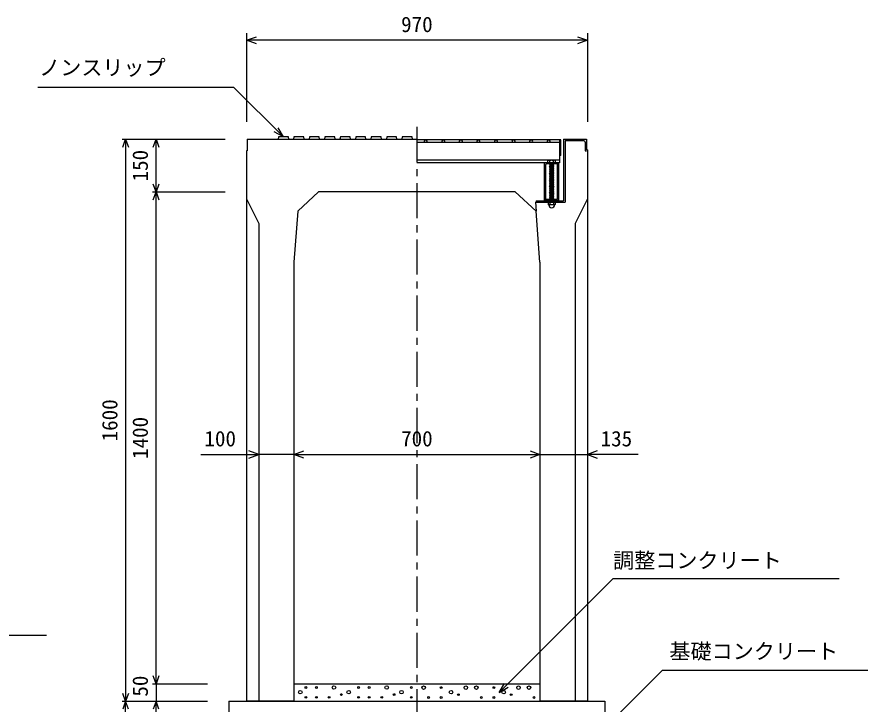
# Model space of a CAD drawing. Units: millimetres, scale not verified. Extents: x -16800 to 16800, y -5940 to 5940.
# Drawn here: x 6061 to 8461, y -2020 to -63 of the extents above; entities that cross this region are included whole.
import ezdxf
from ezdxf.enums import TextEntityAlignment as Align

# ---------------------------------------------------------------- set-up
doc = ezdxf.new("R2010")
doc.units = ezdxf.units.MM
doc.header["$LTSCALE"] = 20
doc.linetypes.add('CHAIN1', pattern=[8, 5, -1, 1, -1])
doc.linetypes.add('DOTTED', pattern=[1.75, 0.25, -1.5])
for name, color, linetype, lineweight in [('0-0_DIM', 7, 'Continuous', 25), ('0-2_HATCH', 6, 'Continuous', 25), ('0-5_OUTLINE', 3, 'Continuous', 25)]:
    doc.layers.add(name, color=color, linetype=linetype, lineweight=lineweight)
doc.styles.add('ＭＳ ゴシック', font='')
doc.styles.get('ＭＳ ゴシック').set_extended_font_data('MS Gothic')

msp = doc.modelspace()

# ---------------------------------------------------------------- linework, layer by layer
at = {"layer": '0-0_DIM'}
for p, q in [((6715, -109.92), (6715, -361.66)), ((7685, -109.92), (7685, -361.66)), ((7685, -129.92), (6715, -129.92)), ((6120.9, -262.95), (6677.79, -262.95)), ((6820, -405.16), (6677.79, -262.95)), ((6820, -405.16), (6805, -379.18)), ((6820, -405.16), (6794.02, -390.16)), ((6360.8, -411.66), (6654.13, -411.66)), ((6370.8, -411.66), (6370.8, -2011.66)), ((6457.46, -561.66), (6457.46, -411.66)), ((6447.46, -561.66), (6654.13, -561.66)), ((6457.46, -1961.66), (6457.46, -561.66)), ((6584.94, -1309.14), (6750, -1309.14)), ((6850, -1309.14), (6750, -1309.14)), ((6850, -1309.14), (7550, -1309.14)), ((7550, -1309.14), (7685, -1309.14)), ((7830.1, -1309.14), (7685, -1309.14)), ((5498.65, -1823.01), (6145.53, -1823.01)), ((7898.65, -1923.01), (7735, -2086.66)), ((7898.65, -1923.01), (8545.53, -1923.01)), ((6447.46, -1961.66), (6604.13, -1961.66)), ((6457.46, -1961.66), (6457.46, -2011.66)), ((7433.82, -1986.66), (7448.82, -1960.68)), ((7433.82, -1986.66), (7459.8, -1971.66)), ((6360.8, -2011.66), (6604.13, -2011.66)), ((6370.8, -2161.66), (6370.8, -2011.66)), ((6457.46, -2061.66), (6457.46, -2011.66))]:
    msp.add_line(p, q, dxfattribs=at)
at = {"layer": '0-0_DIM', "linetype": 'CHAIN1'}
msp.add_line((7200, -376.66), (7200, -2361.66), dxfattribs=at)
at = {"layer": '0-0_DIM'}
for points in [[(6743.23, -140.18), (6715.04, -129.92), (6743.23, -119.66)], [(7656.85, -119.66), (7685.04, -129.92), (7656.85, -140.18)], [(6362.59, -434.21), (6370.8, -411.66), (6379.01, -434.21)], [(6449.26, -434.21), (6457.46, -411.66), (6465.67, -434.21)], [(6465.67, -539.11), (6457.46, -561.66), (6449.26, -539.11)], [(6449.26, -584.21), (6457.46, -561.66), (6465.67, -584.21)], [(6721.81, -1319.4), (6750, -1309.14), (6721.81, -1298.88)], [(6878.19, -1319.4), (6850, -1309.14), (6878.19, -1298.88)], [(7521.81, -1298.88), (7550, -1309.14), (7521.81, -1319.4)], [(7713.19, -1298.88), (7685, -1309.14), (7713.19, -1319.4)], [(7433.82, -1986.66), (7758.29, -1662.2), (8401.84, -1662.2)], [(6465.67, -1939.11), (6457.46, -1961.66), (6449.26, -1939.11)], [(6379.01, -1989.11), (6370.8, -2011.66), (6362.59, -1989.11)], [(6379.01, -2034.21), (6370.8, -2011.66), (6362.59, -2034.21)], [(6465.67, -2034.21), (6457.46, -2011.66), (6449.26, -2034.21)]]:
    msp.add_lwpolyline(points, dxfattribs=at)
at = {"layer": '0-2_HATCH'}
for p, q in [((7610, -413.66), (7200, -413.66)), ((7605.5, -420.66), (7200, -420.66)), ((7605.5, -413.66), (7605.5, -478.66)), ((7610, -457.66), (7610, -413.66)), ((7617, -411.66), (7617, -586.66)), ((7621.5, -416.16), (7621.5, -591.16)), ((7675, -416.16), (7621.5, -416.16)), ((7678.5, -419.66), (7678.5, -444.66)), ((7678.5, -444.66), (7683, -444.66)), ((7574.32, -471.66), (7200, -471.66)), ((7605.5, -478.66), (7200, -478.66)), ((7603.5, -478.66), (7565.5, -478.66)), ((7575, -471.16), (7573, -472.66)), ((7573, -478.66), (7573, -472.66)), ((7594, -478.66), (7573, -478.66)), ((7573.33, -472.39), (7575, -471.16)), ((7592, -471.16), (7575, -471.16)), ((7577, -478.66), (7590, -478.66)), ((7577, -479.66), (7578, -478.66)), ((7578, -480.66), (7577, -479.66)), ((7578, -478.66), (7578, -472.66)), ((7589, -478.66), (7589, -472.66)), ((7589, -479.66), (7590, -478.66)), ((7590, -480.66), (7589, -479.66)), ((7593.67, -472.39), (7592, -471.16)), ((7605.5, -471.66), (7592.68, -471.66)), ((7594, -478.66), (7594, -472.66)), ((7603.5, -584.66), (7603.5, -478.66)), ((7610, -457.66), (7605.5, -457.66)), ((7563.5, -586.66), (7563.5, -480.66)), ((7566.7, -583.46), (7566.7, -483.86)), ((7603.5, -481.86), (7568.7, -481.86)), ((7577, -481.66), (7578, -480.66)), ((7578, -482.66), (7577, -481.66)), ((7577, -483.66), (7578, -482.66)), ((7590, -482.66), (7577, -483.66)), ((7578, -484.66), (7577, -483.66)), ((7577, -485.66), (7578, -484.66)), ((7590, -484.66), (7577, -485.66)), ((7578, -486.66), (7577, -485.66)), ((7577, -487.66), (7578, -486.66)), ((7590, -486.66), (7577, -487.66)), ((7578, -488.66), (7577, -487.66)), ((7577, -489.66), (7578, -488.66)), ((7590, -488.66), (7577, -489.66)), ((7578, -490.66), (7577, -489.66)), ((7590, -490.66), (7577, -491.66)), ((7577, -491.66), (7578, -490.66)), ((7590, -492.66), (7577, -493.66)), ((7578, -494.66), (7577, -493.66)), ((7590, -494.66), (7577, -495.66)), ((7577, -495.66), (7578, -494.66)), ((7578, -496.66), (7577, -495.66)), ((7590, -496.66), (7577, -497.66)), ((7577, -497.66), (7578, -496.66)), ((7578, -498.66), (7577, -497.66)), ((7590, -498.66), (7577, -499.66)), ((7577, -499.66), (7578, -498.66)), ((7578, -500.66), (7577, -499.66)), ((7590, -500.66), (7577, -501.66)), ((7577, -501.66), (7578, -500.66)), ((7578, -502.66), (7577, -501.66)), ((7590, -502.66), (7577, -503.66)), ((7577, -503.66), (7578, -502.66)), ((7578, -504.66), (7577, -503.66)), ((7589, -483.66), (7590, -482.66)), ((7590, -484.66), (7589, -483.66)), ((7589, -485.66), (7590, -484.66)), ((7590, -486.66), (7589, -485.66)), ((7589, -487.66), (7590, -486.66)), ((7590, -488.66), (7589, -487.66)), ((7589, -491.66), (7590, -490.66)), ((7590, -492.66), (7589, -491.66)), ((7589, -493.66), (7590, -492.66)), ((7590, -494.66), (7589, -493.66)), ((7589, -495.66), (7590, -494.66)), ((7589, -495.66), (7590, -496.66)), ((7589, -497.66), (7590, -496.66)), ((7589, -497.66), (7590, -498.66)), ((7589, -499.66), (7590, -498.66)), ((7589, -499.66), (7590, -500.66)), ((7589, -501.66), (7590, -500.66)), ((7589, -501.66), (7590, -502.66)), ((7589, -503.66), (7590, -502.66)), ((7589, -503.66), (7590, -504.66)), ((7600.3, -581.46), (7600.3, -481.86)), ((7590, -504.66), (7577, -505.66)), ((7577, -505.66), (7578, -504.66)), ((7578, -506.66), (7577, -505.66)), ((7590, -506.66), (7577, -507.66)), ((7577, -507.66), (7578, -506.66)), ((7578, -508.66), (7577, -507.66)), ((7590, -508.66), (7577, -509.66)), ((7577, -509.66), (7578, -508.66)), ((7578, -510.66), (7577, -509.66)), ((7590, -510.66), (7577, -511.66)), ((7577, -511.66), (7578, -510.66)), ((7578, -512.66), (7577, -511.66)), ((7590, -512.66), (7577, -513.66)), ((7577, -513.66), (7578, -512.66)), ((7578, -514.66), (7577, -513.66)), ((7590, -514.66), (7577, -515.66)), ((7577, -515.66), (7578, -514.66)), ((7578, -516.66), (7577, -515.66)), ((7590, -516.66), (7577, -517.66)), ((7577, -517.66), (7578, -516.66)), ((7578, -518.66), (7577, -517.66)), ((7590, -518.66), (7577, -519.66)), ((7577, -519.66), (7578, -518.66)), ((7578, -520.66), (7577, -519.66)), ((7590, -520.66), (7577, -521.66)), ((7577, -521.66), (7578, -520.66)), ((7578, -522.66), (7577, -521.66)), ((7590, -522.66), (7577, -523.66)), ((7577, -523.66), (7578, -522.66)), ((7578, -524.66), (7577, -523.66)), ((7590.01, -524.67), (7577.01, -525.67)), ((7577.01, -525.67), (7578.01, -524.67)), ((7578.01, -526.67), (7577.01, -525.67)), ((7590.01, -526.67), (7577.01, -527.67)), ((7577.01, -527.67), (7578.01, -526.67)), ((7578.01, -528.67), (7577.01, -527.67)), ((7589, -505.66), (7590, -504.66)), ((7589, -505.66), (7590, -506.66)), ((7589, -507.66), (7590, -506.66)), ((7589, -507.66), (7590, -508.66)), ((7589, -509.66), (7590, -508.66)), ((7589, -509.66), (7590, -510.66)), ((7589, -511.66), (7590, -510.66)), ((7589, -511.66), (7590, -512.66)), ((7589, -513.66), (7590, -512.66)), ((7589, -513.66), (7590, -514.66)), ((7589, -515.66), (7590, -514.66)), ((7589, -515.66), (7590, -516.66)), ((7589, -517.66), (7590, -516.66)), ((7589, -517.66), (7590, -518.66)), ((7589, -519.66), (7590, -518.66)), ((7589, -519.66), (7590, -520.66)), ((7589, -521.66), (7590, -520.66)), ((7589, -521.66), (7590, -522.66)), ((7589, -523.66), (7590, -522.66)), ((7589, -523.66), (7590.01, -524.67)), ((7589.01, -525.67), (7590.01, -524.67)), ((7589.01, -525.67), (7590.01, -526.67)), ((7589.01, -527.67), (7590.01, -526.67)), ((7589.01, -527.67), (7590.01, -528.67)), ((7590.01, -528.67), (7577.01, -529.67)), ((7577.01, -529.67), (7578.01, -528.67)), ((7578.01, -530.67), (7577.01, -529.67)), ((7590.01, -530.67), (7577.01, -531.67)), ((7577.01, -531.67), (7578.01, -530.67)), ((7578.01, -532.67), (7577.01, -531.67)), ((7590.01, -532.67), (7577.01, -533.67)), ((7577.01, -533.67), (7578.01, -532.67)), ((7578.01, -534.67), (7577.01, -533.67)), ((7590.01, -536.67), (7577.01, -537.67)), ((7577.01, -537.67), (7578.01, -536.67)), ((7578.01, -538.67), (7577.01, -537.67)), ((7590.01, -538.67), (7577.01, -539.67)), ((7577.01, -539.67), (7578.01, -538.67)), ((7578.01, -540.67), (7577.01, -539.67)), ((7590.01, -540.67), (7577.01, -541.67)), ((7577.01, -541.67), (7578.01, -540.67)), ((7578.01, -542.67), (7577.01, -541.67)), ((7590.02, -534.68), (7577.02, -535.68)), ((7577.02, -535.68), (7578.02, -534.68)), ((7578.02, -536.68), (7577.02, -535.68)), ((7590.02, -542.67), (7577.02, -543.67)), ((7577.02, -543.67), (7578.02, -542.67)), ((7578.02, -544.67), (7577.02, -543.67)), ((7590.02, -544.67), (7577.02, -545.67)), ((7577.02, -545.67), (7578.02, -544.67)), ((7578.02, -546.67), (7577.02, -545.67)), ((7590.02, -546.68), (7577.02, -547.68)), ((7577.02, -547.68), (7578.02, -546.68)), ((7578.02, -548.68), (7577.02, -547.68)), ((7590.02, -548.68), (7577.02, -549.68)), ((7577.02, -549.68), (7578.02, -548.68)), ((7578.02, -550.68), (7577.02, -549.68)), ((7590.03, -550.68), (7577.03, -551.68)), ((7577.03, -551.68), (7578.03, -550.68)), ((7578.03, -552.68), (7577.03, -551.68)), ((7589.01, -529.67), (7590.01, -528.67)), ((7589.01, -529.67), (7590.01, -530.67)), ((7589.01, -531.67), (7590.01, -530.67)), ((7589.01, -531.67), (7590.01, -532.67)), ((7589.01, -533.67), (7590.01, -532.67)), ((7589.01, -537.67), (7590.01, -536.67)), ((7589.01, -537.67), (7590.01, -538.67)), ((7589.01, -539.67), (7590.01, -538.67)), ((7589.01, -539.67), (7590.01, -540.67)), ((7589.01, -541.67), (7590.01, -540.67)), ((7589.01, -541.67), (7590.02, -542.67)), ((7589.02, -533.67), (7590.02, -534.68)), ((7589.02, -535.68), (7590.02, -534.68)), ((7589.02, -535.68), (7590.02, -536.68)), ((7589.02, -543.67), (7590.02, -542.67)), ((7589.02, -543.67), (7590.02, -544.67)), ((7589.02, -545.67), (7590.02, -544.67)), ((7589.02, -545.67), (7590.02, -546.68)), ((7589.02, -547.68), (7590.02, -546.68)), ((7589.02, -547.68), (7590.02, -548.68)), ((7589.02, -549.68), (7590.02, -548.68)), ((7589.02, -549.68), (7590.03, -550.68)), ((7589.03, -551.68), (7590.03, -550.68)), ((7589.03, -551.68), (7590.03, -552.68)), ((7590.03, -552.68), (7577.03, -553.68)), ((7577.03, -553.68), (7578.03, -552.68)), ((7578.03, -554.68), (7577.03, -553.68)), ((7590.03, -554.68), (7577.03, -555.68)), ((7577.03, -555.68), (7578.03, -554.68)), ((7578.03, -556.68), (7577.03, -555.68)), ((7590.03, -556.69), (7577.03, -557.69)), ((7577.03, -557.69), (7578.03, -556.69)), ((7578.03, -558.69), (7577.03, -557.69)), ((7590.04, -558.69), (7577.03, -559.69)), ((7577.03, -559.69), (7578.03, -558.69)), ((7578.03, -560.69), (7577.03, -559.69)), ((7590.04, -560.69), (7577.04, -561.69)), ((7577.04, -561.69), (7578.04, -560.69)), ((7578.04, -562.69), (7577.04, -561.69)), ((7590.04, -562.69), (7577.04, -563.69)), ((7577.04, -563.69), (7578.04, -562.69)), ((7578.04, -564.69), (7577.04, -563.69)), ((7590.04, -564.69), (7577.04, -565.69)), ((7577.04, -565.69), (7578.04, -564.69)), ((7578.04, -566.69), (7577.04, -565.69)), ((7590.04, -566.7), (7577.04, -567.7)), ((7577.04, -567.7), (7578.04, -566.7)), ((7578.04, -568.7), (7577.04, -567.7)), ((7590.05, -568.7), (7577.05, -569.7)), ((7577.05, -569.7), (7578.05, -568.7)), ((7578.05, -570.7), (7577.05, -569.7)), ((7590.05, -570.7), (7577.05, -571.7)), ((7577.05, -571.7), (7578.05, -570.7)), ((7578.05, -572.7), (7577.05, -571.7)), ((7590.05, -572.7), (7577.05, -573.7)), ((7577.05, -573.7), (7578.05, -572.7)), ((7578.05, -574.7), (7577.05, -573.7)), ((7590.05, -574.7), (7577.05, -575.7)), ((7577.05, -575.7), (7578.05, -574.7)), ((7578.05, -576.7), (7577.05, -575.7)), ((7589.03, -553.68), (7590.03, -552.68)), ((7589.03, -553.68), (7590.03, -554.68)), ((7589.03, -555.68), (7590.03, -554.68)), ((7589.03, -555.68), (7590.03, -556.69)), ((7589.03, -557.69), (7590.03, -556.69)), ((7589.03, -557.69), (7590.04, -558.69)), ((7589.04, -559.69), (7590.04, -558.69)), ((7589.04, -559.69), (7590.04, -560.69)), ((7589.04, -561.69), (7590.04, -560.69)), ((7589.04, -561.69), (7590.04, -562.69)), ((7589.04, -563.69), (7590.04, -562.69)), ((7589.04, -563.69), (7590.04, -564.69)), ((7589.04, -565.69), (7590.04, -564.69)), ((7589.04, -565.69), (7590.04, -566.7)), ((7589.04, -567.7), (7590.04, -566.7)), ((7589.05, -567.7), (7590.05, -568.7)), ((7589.05, -569.7), (7590.05, -568.7)), ((7589.05, -569.7), (7590.05, -570.7)), ((7589.05, -571.7), (7590.05, -570.7)), ((7589.05, -571.7), (7590.05, -572.7)), ((7589.05, -573.7), (7590.05, -572.7)), ((7589.05, -573.7), (7590.05, -574.71)), ((7589.05, -575.71), (7590.05, -574.71)), ((7589.06, -575.71), (7590.06, -576.71)), ((7537.21, -591.16), (7621.5, -591.16)), ((7537.21, -591.16), (7539.11, -616.51)), ((7539, -586.66), (7539, -591.16)), ((7539, -586.66), (7617, -586.66)), ((7598.3, -583.46), (7563.5, -583.46)), ((7601.5, -586.66), (7563.5, -586.66)), ((7574.16, -591.16), (7573.29, -591.81)), ((7573.29, -591.81), (7573.29, -596.99)), ((7574.99, -597.97), (7573.29, -596.99)), ((7592.84, -591.16), (7574.16, -591.16)), ((7574.99, -598.29), (7574.99, -597.97)), ((7592.01, -597.97), (7574.99, -597.97)), ((7592.01, -598.29), (7574.99, -598.29)), ((7590.06, -576.71), (7577.06, -577.71)), ((7577.06, -577.71), (7578.06, -576.71)), ((7578.06, -578.71), (7577.06, -577.71)), ((7590.06, -578.71), (7577.06, -579.71)), ((7577.06, -579.71), (7578.06, -578.71)), ((7578.06, -580.71), (7577.06, -579.71)), ((7590.06, -580.71), (7577.06, -581.71)), ((7577.06, -581.71), (7578.06, -580.71)), ((7578.06, -582.71), (7577.06, -581.71)), ((7590.06, -582.71), (7577.06, -583.71)), ((7577.06, -583.71), (7578.06, -582.71)), ((7578.06, -584.71), (7577.06, -583.71)), ((7577.07, -585.71), (7578.07, -584.71)), ((7578.07, -586.71), (7577.07, -585.71)), ((7577.07, -587.72), (7578.07, -586.72)), ((7578.07, -588.72), (7577.07, -587.72)), ((7577.07, -589.72), (7578.07, -588.72)), ((7578.07, -590.72), (7577.07, -589.72)), ((7577.63, -591.16), (7578.07, -590.72)), ((7578.4, -591.81), (7578.4, -596.99)), ((7588.6, -591.81), (7588.6, -596.99)), ((7589.06, -577.71), (7590.06, -576.71)), ((7589.06, -577.71), (7590.06, -578.71)), ((7589.06, -579.71), (7590.06, -578.71)), ((7589.06, -579.71), (7590.06, -580.71)), ((7589.06, -581.71), (7590.06, -580.71)), ((7589.06, -581.71), (7590.06, -582.71)), ((7589.06, -583.71), (7590.06, -582.71)), ((7589.06, -583.71), (7590.07, -584.72)), ((7589.07, -585.72), (7590.07, -584.72)), ((7589.07, -585.72), (7590.07, -586.72)), ((7589.07, -587.72), (7590.07, -586.72)), ((7589.07, -587.72), (7590.07, -588.72)), ((7589.07, -589.72), (7590.07, -588.72)), ((7589.07, -589.72), (7590.07, -590.72)), ((7589.63, -591.16), (7590.07, -590.72)), ((7592.01, -597.97), (7593.71, -596.99)), ((7592.01, -598.29), (7592.01, -597.97)), ((7592.84, -591.16), (7593.71, -591.81)), ((7593.71, -591.81), (7593.71, -596.99))]:
    msp.add_line(p, q, dxfattribs=at)
at = {"layer": '0-2_HATCH', "linetype": 'DOTTED'}
for p, q in [((7590, -478.66), (7577, -479.66)), ((7590, -480.66), (7577, -481.66)), ((7590.07, -584.71), (7577.07, -585.71)), ((7590.07, -586.72), (7577.07, -587.72)), ((7590.07, -588.72), (7577.07, -589.72)), ((7577.63, -591.16), (7589.63, -591.16)), ((7590.07, -590.72), (7584.34, -591.16))]:
    msp.add_line(p, q, dxfattribs=at)
at = {"layer": '0-2_HATCH'}
for points in [[(6835, -411.66), (6834, -405.16), (6806, -405.16), (6805, -411.66)], [(6879, -411.66), (6878, -405.16), (6850, -405.16), (6849, -411.66)], [(6923, -411.66), (6922, -405.16), (6894, -405.16), (6893, -411.66)], [(6967, -411.66), (6966, -405.16), (6938, -405.16), (6937, -411.66)], [(7011, -411.66), (7010, -405.16), (6982, -405.16), (6981, -411.66)], [(7055, -411.66), (7054, -405.16), (7026, -405.16), (7025, -411.66)], [(7099, -411.66), (7098, -405.16), (7070, -405.16), (7069, -411.66)], [(7143, -411.66), (7142, -405.16), (7114, -405.16), (7113, -411.66)], [(7187, -411.66), (7186, -405.16), (7158, -405.16), (7157, -411.66)], [(7577, -493.66), (7578, -492.66), (7577, -491.66)], [(7590, -482.66), (7589, -481.66), (7590, -480.66)], [(7590, -490.66), (7589, -489.66), (7590, -488.66)]]:
    msp.add_lwpolyline(points, dxfattribs=at)
for centre, radius in [((7225, -417.16), 3.5), ((7275, -417.16), 3.5), ((7325, -417.16), 3.5), ((7375, -417.16), 3.5), ((7425, -417.16), 3.5), ((7475, -417.16), 3.5), ((7525, -417.16), 3.5), ((7575, -417.16), 3.5), ((6963.88, -1972.35), 5), ((7113.88, -1972.35), 5), ((7219.13, -1972.63), 5), ((7339.13, -1972.63), 5), ((7369.13, -1972.63), 5), ((7489.13, -1972.63), 5), ((7519.13, -1972.63), 5), ((6868.08, -1985.48), 5), ((6883.97, -1972.35), 2.5), ((6913.97, -1972.35), 2.5), ((6984.9, -1992.49), 2.5), ((7005.93, -1985.48), 5), ((7033.97, -1972.35), 2.5), ((7063.97, -1972.35), 2.5), ((7134.9, -1992.49), 2.5), ((7155.93, -1985.48), 5), ((7183.97, -1972.35), 2.5), ((7269.04, -1972.63), 2.5), ((7297.08, -1985.77), 5), ((7318.11, -1992.77), 2.5), ((7419.04, -1972.63), 2.5), ((7447.08, -1985.77), 5), ((7468.11, -1992.77), 2.5), ((6883.97, -2000.36), 2.5), ((6913.97, -2000.36), 2.5), ((6949.86, -2000.36), 2.5), ((7033.97, -2000.36), 2.5), ((7063.97, -2000.36), 2.5), ((7099.86, -2000.36), 2.5), ((7183.97, -2000.36), 2.5), ((7233.15, -2000.65), 2.5), ((7269.04, -2000.65), 2.5), ((7383.15, -2000.65), 2.5), ((7419.04, -2000.65), 2.5), ((7533.15, -2000.65), 2.5)]:
    msp.add_circle(centre, radius, dxfattribs=at)
for centre, radius, start, end in [((7675, -419.66), 3.5, 0, 90), ((7565.5, -480.66), 2, 90, 180), ((7575.5, -475.29), 3.62, 46.39563, 133.60437), ((7583.5, -487.29), 15.62, 69.39075, 110.60925), ((7591.5, -475.29), 3.62, 46.39563, 133.60437), ((7568.7, -483.86), 2, 90, 180), ((7575.85, -596.51), 5.35, 61.49832, 118.50684), ((7575.85, -592.3), 5.35, 241.49843, 298.50089), ((7583.5, -598.29), 8.19, 180, 359.99995), ((7583.5, -611.58), 20.42, 75.52621, 104.47362), ((7583.5, -577.23), 20.42, 255.52638, 284.47374), ((7591.15, -596.51), 5.35, 61.49231, 118.50169), ((7591.15, -592.3), 5.35, 241.49989, 298.5), ((7598.3, -581.46), 2, 270, 0), ((7601.5, -584.66), 2, 270, 0)]:
    msp.add_arc(centre, radius, start, end, dxfattribs=at)
at = {"layer": '0-5_OUTLINE'}
for p, q in [((6717, -411.66), (7200, -411.66)), ((6717, -411.66), (6717, -444.66)), ((6715, -444.66), (6715, -2011.66)), ((6717, -444.66), (6715, -444.66)), ((7685, -441.66), (7683, -441.66)), ((7685, -441.66), (7685, -2011.66)), ((6860.89, -616.51), (6920, -561.66)), ((7480, -561.66), (6920, -561.66)), ((7539.11, -616.51), (7480, -561.66)), ((6715, -581.66), (6750, -651.66)), ((7685, -581.66), (7650, -651.66)), ((6860.89, -616.51), (6850, -761.66)), ((7550, -761.66), (7539.11, -616.51)), ((6750, -651.66), (6750, -2011.66)), ((7650, -651.66), (7650, -2011.66)), ((6850, -761.66), (6850, -2011.66)), ((7550, -761.66), (7550, -2011.66)), ((6850, -1961.66), (7550, -1961.66)), ((6665, -2011.66), (6665, -2161.66)), ((6665, -2011.66), (7735, -2011.66)), ((6850, -2011.66), (6715, -2011.66)), ((7685, -2011.66), (7550, -2011.66)), ((7735, -2011.66), (7735, -2161.66))]:
    msp.add_line(p, q, dxfattribs=at)
msp.add_lwpolyline([(7617, -411.66), (7683, -411.66), (7683, -441.66)], dxfattribs=at)

# ---------------------------------------------------------------- texts
at = {"layer": '0-0_DIM', "style": 'ＭＳ ゴシック'}
for s, p in [('970', (7155, -119.92)), ('ノンスリップ', (6124.75, -242.77)), ('100', (6595.22, -1299.14)), ('700', (7155, -1299.14)), ('135', (7722.81, -1299.14)), ('調整コンクリート', (7758.29, -1645.77)), ('基礎コンクリート', (7918.65, -1904.27))]:
    msp.add_text(s, height=43.99, dxfattribs=at).set_placement(p, align=Align.BOTTOM_LEFT)
for s, p in [('150', (6447.46, -531.66)), ('1600', (6360.8, -1271.66)), ('1400', (6447.46, -1321.66)), ('50', (6447.46, -1998.34))]:
    msp.add_text(s, height=43.99, rotation=90, dxfattribs=at).set_placement(p, align=Align.BOTTOM_LEFT)

doc.saveas('drawing.dxf')
